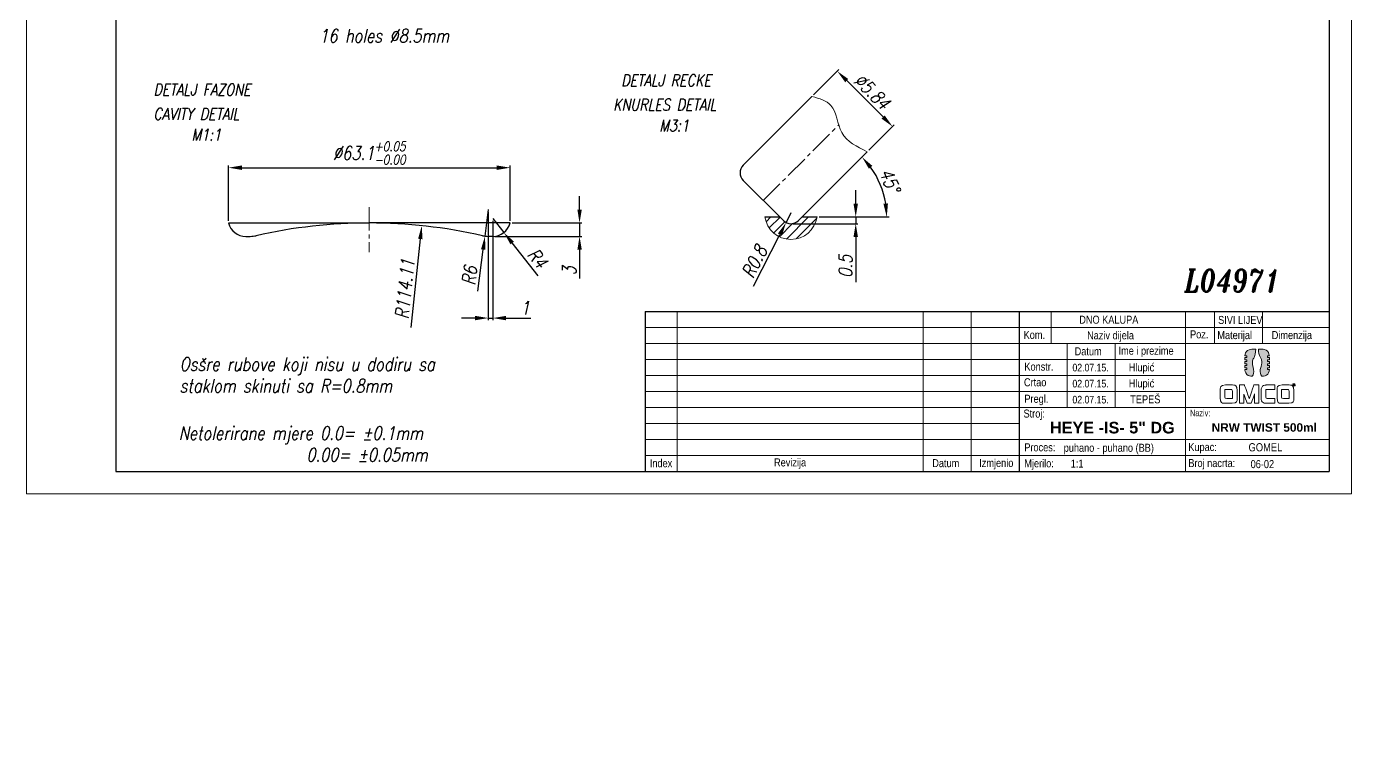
# Model space of a CAD drawing. Extents: x 89 to 512, y -33 to 440.
# Drawn here: x 89 to 386, y -33.4 to 124.7 of the extents above; entities that cross this region are included whole.
import ezdxf

# ---------------------------------------------------------------- set-up
doc = ezdxf.new("R2010")
doc.units = 0
doc.header["$LTSCALE"] = 7
doc.header["$MEASUREMENT"] = 0
doc.linetypes.add('CENTER2', pattern=[1.125, 0.75, -0.125, 0.125, -0.125])
doc.layers.get('0').update_dxf_attribs({"linetype": 'CONTINUOUS', "lineweight": 15})
for name, color, linetype, lineweight in [('1', 1, 'CENTER2', 15), ('3', 3, 'CONTINUOUS', 30), ('8', 252, 'CONTINUOUS', 15), ('ENGLISH', 252, 'CONTINUOUS', 18)]:
    doc.layers.add(name, color=color, linetype=linetype, lineweight=lineweight)
doc.styles.add('ITALICT', font='ITALICT.shx', dxfattribs={"width": 0.8, "height": 3})
doc.styles.get("Standard").update_dxf_attribs({"font": 'isocp.shx', "height": 3})
doc.styles.add('style2', font='swissc.ttf')
doc.dimstyles.get("Standard").update_dxf_attribs({"dimtxt": 3, "dimasz": 3, "dimexe": 0.5, "dimexo": 0.5, "dimgap": 0.8, "dimtad": 1, "dimdsep": 46, "dimtxsty": 'ITALICT', "dimcen": 0.09, "dimazin": 2, "dimtfac": 1, "dimtmove": 0, "dimatfit": 3, "dimfxl": 1, "dimtolj": 1, "dimtzin": 0, "dimarcsym": 0})

# ---------------------------------------------------------------- blocks, each defined once
blk = doc.blocks.new('*D19')
at = {"color": 0, "lineweight": -2, "transparency": 16777216}
for p, q in [((134.3, 81.2), (134.3, 93.58)), ((137.3, 93.08), (194.4, 93.08)), ((197.4, 81.2), (197.4, 93.58))]:
    blk.add_line(p, q, dxfattribs=at)
at = {"color": 0, "transparency": 16777216}
for points in [[(137.3, 93.58), (137.3, 92.58), (134.3, 93.08)], [(194.4, 93.58), (194.4, 92.58), (197.4, 93.08)]]:
    blk.add_solid(points, dxfattribs=at)
at = {"color": 0, "transparency": 16777216, "insert": (165.85, 96.37), "char_height": 3, "attachment_point": 5, "style": 'ITALICT'}
blk.add_mtext('\\A1;%%c63.1{}{\\H0.71x;\\C3;\\S+0.05^ -0.00;}', dxfattribs=at)
blk = doc.blocks.new('*D21')
at = {"color": 0, "lineweight": -2, "transparency": 16777216}
for p, q in [((192.52, 83.2), (192.52, 58.9)), ((193.52, 81.2), (193.52, 58.9)), ((189.52, 59.4), (186.52, 59.4)), ((192.52, 59.4), (193.52, 59.4)), ((196.52, 59.4), (202.04, 59.4))]:
    blk.add_line(p, q, dxfattribs=at)
at = {"color": 0, "transparency": 16777216}
for points in [[(189.52, 59.9), (189.52, 58.9), (192.52, 59.4)], [(196.52, 59.9), (196.52, 58.9), (193.52, 59.4)]]:
    blk.add_solid(points, dxfattribs=at)
at = {"color": 0, "transparency": 16777216, "insert": (200.78, 61.7), "char_height": 3, "attachment_point": 5, "style": 'ITALICT'}
blk.add_mtext('\\A1;1', dxfattribs=at)
blk = doc.blocks.new('*D22')
at = {"color": 0, "lineweight": -2, "transparency": 16777216}
for p, q in [((212.98, 83.7), (212.98, 86.7)), ((197.9, 80.7), (213.48, 80.7)), ((212.98, 80.7), (212.98, 77.7)), ((194.02, 77.7), (213.48, 77.7)), ((212.98, 74.7), (212.98, 68.27))]:
    blk.add_line(p, q, dxfattribs=at)
at = {"color": 0, "transparency": 16777216}
for points in [[(212.48, 83.7), (213.48, 83.7), (212.98, 80.7)], [(212.48, 74.7), (213.48, 74.7), (212.98, 77.7)]]:
    blk.add_solid(points, dxfattribs=at)
at = {"color": 0, "transparency": 16777216, "insert": (210.68, 69.98), "char_height": 3, "attachment_point": 5, "rotation": 90, "style": 'ITALICT'}
blk.add_mtext('\\A1;3', dxfattribs=at)
blk = doc.blocks.new('*D63')
at = {"color": 0, "linetype": 'ByBlock', "lineweight": -2, "transparency": 16777216}
for p, q in [((260.36, 82.94), (259.26, 80.8)), ((251.94, 66.51), (257.89, 78.13))]:
    blk.add_line(p, q, dxfattribs=at)
at = {"color": 0, "transparency": 16777216}
blk.add_solid([(257.45, 78.36), (258.34, 77.9), (259.26, 80.8)], dxfattribs=at)
at = {"color": 0, "transparency": 16777216, "insert": (252.18, 72.04), "char_height": 3, "attachment_point": 5, "rotation": 62.8566, "style": 'ITALICT'}
blk.add_mtext('\\A1;R0.8', dxfattribs=at)
blk = doc.blocks.new('*D64')
at = {"color": 0, "linetype": 'ByBlock', "lineweight": -2, "transparency": 16777216}
blk.add_line((266.7, 82.04), (282.34, 82.04), dxfattribs=at)
blk.add_arc((262.85, 82.04), 18.99, 9.0627, 35.9373, dxfattribs=at)
at = {"color": 0, "transparency": 16777216}
for points in [[(277.84, 92.86), (278.6, 93.5), (276.28, 95.46)], [(282.1, 85.07), (281.1, 84.99), (281.84, 82.04)]]:
    blk.add_solid(points, dxfattribs=at)
at = {"color": 0, "transparency": 16777216, "insert": (282.52, 90.18), "char_height": 3, "attachment_point": 5, "rotation": 292.5, "style": 'ITALICT'}
blk.add_mtext('\\A1;45°', dxfattribs=at)
blk = doc.blocks.new('*D65')
at = {"color": 0, "linetype": 'ByBlock', "lineweight": -2, "transparency": 16777216}
for p, q in [((265.42, 109.39), (271.09, 115.06)), ((272.86, 112.58), (281.01, 104.44)), ((277.81, 97), (283.48, 102.67))]:
    blk.add_line(p, q, dxfattribs=at)
at = {"color": 0, "transparency": 16777216}
for points in [[(273.21, 112.94), (272.51, 112.23), (270.74, 114.7)], [(281.36, 104.79), (280.65, 104.08), (283.13, 102.31)]]:
    blk.add_solid(points, dxfattribs=at)
at = {"color": 0, "transparency": 16777216, "insert": (278.56, 110.14), "char_height": 3, "attachment_point": 5, "rotation": 315, "style": 'ITALICT'}
blk.add_mtext('\\A1;%%c5.84', dxfattribs=at)
blk = doc.blocks.new('*D66')
at = {"color": 0, "lineweight": -2, "transparency": 16777216}
for p, q in [((274.88, 85.04), (274.88, 88.04)), ((260.86, 80.54), (275.38, 80.54)), ((266.7, 82.04), (275.38, 82.04)), ((274.88, 82.04), (274.88, 80.54)), ((274.88, 77.54), (274.88, 67.45))]:
    blk.add_line(p, q, dxfattribs=at)
at = {"color": 0, "transparency": 16777216}
for points in [[(274.38, 85.04), (275.38, 85.04), (274.88, 82.04)], [(274.38, 77.54), (275.38, 77.54), (274.88, 80.54)]]:
    blk.add_solid(points, dxfattribs=at)
at = {"color": 0, "transparency": 16777216, "insert": (272.58, 70.99), "char_height": 3, "attachment_point": 5, "rotation": 90, "style": 'ITALICT'}
blk.add_mtext('\\A1;0.5', dxfattribs=at)
blk = doc.blocks.new('*D71')
at = {"color": 0, "lineweight": -2, "transparency": 16777216}
for p, q in [((193.52, 81.7), (196.01, 78.57)), ((203.72, 68.86), (197.88, 76.22))]:
    blk.add_line(p, q, dxfattribs=at)
at = {"color": 0, "transparency": 16777216}
blk.add_solid([(198.27, 76.53), (197.49, 75.91), (196.01, 78.57)], dxfattribs=at)
at = {"color": 0, "transparency": 16777216, "insert": (203.53, 72.79), "char_height": 3, "attachment_point": 5, "rotation": 308.4509, "style": 'ITALICT'}
blk.add_mtext('\\A1;R4', dxfattribs=at)
blk = doc.blocks.new('*D72')
at = {"color": 0, "lineweight": -2, "transparency": 16777216}
for p, q in [((192.52, 83.7), (191.77, 77.75)), ((190.2, 65.45), (191.39, 74.77))]:
    blk.add_line(p, q, dxfattribs=at)
at = {"color": 0, "transparency": 16777216}
blk.add_solid([(190.89, 74.83), (191.89, 74.71), (191.77, 77.75)], dxfattribs=at)
at = {"color": 0, "transparency": 16777216, "insert": (188.33, 68.91), "char_height": 3, "attachment_point": 5, "rotation": 82.7538, "style": 'ITALICT'}
blk.add_mtext('\\A1;R6', dxfattribs=at)
blk = doc.blocks.new('*D73')
at = {"color": 0, "lineweight": -2, "transparency": 16777216}
blk.add_line((175.24, 57.3), (177.29, 77.11), dxfattribs=at)
at = {"color": 0, "transparency": 16777216}
blk.add_solid([(176.79, 77.16), (177.78, 77.06), (177.6, 80.09)], dxfattribs=at)
at = {"color": 0, "transparency": 16777216, "insert": (173.82, 65.95), "char_height": 3, "attachment_point": 5, "rotation": 84.0906, "style": 'ITALICT'}
blk.add_mtext('\\A1;R114.11', dxfattribs=at)

msp = doc.modelspace()

# ---------------------------------------------------------------- hatches: boundary and pattern name
h = msp.add_hatch(color=142)
h.dxf.hatch_style = 1
edge = h.paths.add_edge_path()
edge.add_spline(control_points=[(363.787, 49.635), (363.787, 50.395), (364.456, 50.599), (364.53, 52.422)], knot_values=[0.952381, 0.952381, 0.952381, 0.952381, 1, 1, 1, 1], degree=3, periodic=0)
edge.add_spline(control_points=[(364.53, 52.422), (364.53, 52.422), (363.758, 52.422), (363.758, 52.422)], knot_values=[0, 0, 0, 0, 0.047619, 0.047619, 0.047619, 0.047619], degree=3, periodic=0)
edge.add_spline(control_points=[(363.758, 52.422), (362.454, 52.422), (362.157, 51.417), (362.089, 50.958), (362.089, 50.958), (362.089, 50.958), (362.2, 50.958), (362.31, 50.958)], knot_values=[0.047619, 0.047619, 0.047619, 0.047619, 0.0952381, 0.0952381, 0.0952381, 0.0952381, 0.1190476, 0.1190476, 0.1190476, 0.1190476], degree=3, periodic=0)
edge.add_spline(control_points=[(362.31, 50.958), (362.421, 50.958), (362.531, 50.958), (362.531, 50.958), (362.531, 50.958), (362.531, 50.958), (362.531, 50.866), (362.531, 50.773)], knot_values=[0.1190476, 0.1190476, 0.1190476, 0.1190476, 0.1428571, 0.1428571, 0.1428571, 0.1428571, 0.1666667, 0.1666667, 0.1666667, 0.1666667], degree=3, periodic=0)
edge.add_spline(control_points=[(362.531, 50.773), (362.531, 50.681), (362.531, 50.588), (362.531, 50.588), (362.531, 50.588), (362.531, 50.588), (362.416, 50.588), (362.3, 50.588)], knot_values=[0.1666667, 0.1666667, 0.1666667, 0.1666667, 0.1904762, 0.1904762, 0.1904762, 0.1904762, 0.2142857, 0.2142857, 0.2142857, 0.2142857], degree=3, periodic=0)
edge.add_spline(control_points=[(362.3, 50.588), (362.185, 50.588), (362.069, 50.588), (362.069, 50.588), (362.069, 50.588), (362.069, 50.588), (362.069, 50.452), (362.069, 50.317)], knot_values=[0.2142857, 0.2142857, 0.2142857, 0.2142857, 0.2380952, 0.2380952, 0.2380952, 0.2380952, 0.2619048, 0.2619048, 0.2619048, 0.2619048], degree=3, periodic=0)
edge.add_spline(control_points=[(362.069, 50.317), (362.069, 50.181), (362.069, 50.045), (362.069, 50.045), (362.069, 50.045), (362.069, 50.045), (362.185, 50.045), (362.3, 50.045)], knot_values=[0.2619048, 0.2619048, 0.2619048, 0.2619048, 0.2857143, 0.2857143, 0.2857143, 0.2857143, 0.3095238, 0.3095238, 0.3095238, 0.3095238], degree=3, periodic=0)
edge.add_spline(control_points=[(362.3, 50.045), (362.416, 50.045), (362.531, 50.045), (362.531, 50.045), (362.531, 50.045), (362.531, 50.045), (362.531, 49.953), (362.531, 49.86)], knot_values=[0.3095238, 0.3095238, 0.3095238, 0.3095238, 0.3333333, 0.3333333, 0.3333333, 0.3333333, 0.3571429, 0.3571429, 0.3571429, 0.3571429], degree=3, periodic=0)
edge.add_spline(control_points=[(362.531, 49.86), (362.531, 49.768), (362.531, 49.675), (362.531, 49.675), (362.531, 49.675), (362.531, 49.675), (362.416, 49.675), (362.3, 49.675)], knot_values=[0.3571429, 0.3571429, 0.3571429, 0.3571429, 0.3809524, 0.3809524, 0.3809524, 0.3809524, 0.4047619, 0.4047619, 0.4047619, 0.4047619], degree=3, periodic=0)
edge.add_spline(control_points=[(362.3, 49.675), (362.185, 49.675), (362.069, 49.675), (362.069, 49.675), (362.069, 49.675), (362.069, 49.675), (362.069, 49.539), (362.069, 49.404)], knot_values=[0.4047619, 0.4047619, 0.4047619, 0.4047619, 0.4285714, 0.4285714, 0.4285714, 0.4285714, 0.452381, 0.452381, 0.452381, 0.452381], degree=3, periodic=0)
edge.add_spline(control_points=[(362.069, 49.404), (362.069, 49.268), (362.069, 49.132), (362.069, 49.132), (362.069, 49.132), (362.069, 49.132), (362.185, 49.132), (362.3, 49.132)], knot_values=[0.452381, 0.452381, 0.452381, 0.452381, 0.4761905, 0.4761905, 0.4761905, 0.4761905, 0.5, 0.5, 0.5, 0.5], degree=3, periodic=0)
edge.add_spline(control_points=[(362.3, 49.132), (362.416, 49.132), (362.531, 49.132), (362.531, 49.132), (362.531, 49.132), (362.531, 49.132), (362.531, 49.039), (362.531, 48.947)], knot_values=[0.5, 0.5, 0.5, 0.5, 0.5238095, 0.5238095, 0.5238095, 0.5238095, 0.547619, 0.547619, 0.547619, 0.547619], degree=3, periodic=0)
edge.add_spline(control_points=[(362.531, 48.947), (362.531, 48.855), (362.531, 48.762), (362.531, 48.762), (362.531, 48.762), (362.531, 48.762), (362.416, 48.762), (362.3, 48.762)], knot_values=[0.547619, 0.547619, 0.547619, 0.547619, 0.5714286, 0.5714286, 0.5714286, 0.5714286, 0.5952381, 0.5952381, 0.5952381, 0.5952381], degree=3, periodic=0)
edge.add_spline(control_points=[(362.3, 48.762), (362.185, 48.762), (362.069, 48.762), (362.069, 48.762), (362.069, 48.762), (362.069, 48.762), (362.069, 48.626), (362.069, 48.49)], knot_values=[0.5952381, 0.5952381, 0.5952381, 0.5952381, 0.6190476, 0.6190476, 0.6190476, 0.6190476, 0.6428571, 0.6428571, 0.6428571, 0.6428571], degree=3, periodic=0)
edge.add_spline(control_points=[(362.069, 48.49), (362.069, 48.355), (362.069, 48.219), (362.069, 48.219), (362.069, 48.219), (362.069, 48.219), (362.185, 48.219), (362.3, 48.219)], knot_values=[0.6428571, 0.6428571, 0.6428571, 0.6428571, 0.6666667, 0.6666667, 0.6666667, 0.6666667, 0.6904762, 0.6904762, 0.6904762, 0.6904762], degree=3, periodic=0)
edge.add_spline(control_points=[(362.3, 48.219), (362.416, 48.219), (362.531, 48.219), (362.531, 48.219), (362.531, 48.219), (362.531, 48.219), (362.531, 48.126), (362.531, 48.034)], knot_values=[0.6904762, 0.6904762, 0.6904762, 0.6904762, 0.7142857, 0.7142857, 0.7142857, 0.7142857, 0.7380952, 0.7380952, 0.7380952, 0.7380952], degree=3, periodic=0)
edge.add_spline(control_points=[(362.531, 48.034), (362.531, 47.942), (362.531, 47.849), (362.531, 47.849), (362.531, 47.849), (362.531, 47.849), (362.086, 47.849), (362.086, 47.849)], knot_values=[0.7380952, 0.7380952, 0.7380952, 0.7380952, 0.7619048, 0.7619048, 0.7619048, 0.7619048, 0.8095238, 0.8095238, 0.8095238, 0.8095238], degree=3, periodic=0)
edge.add_spline(control_points=[(362.086, 47.849), (362.243, 46.457), (363.474, 46.385), (363.655, 46.385)], knot_values=[0.8095238, 0.8095238, 0.8095238, 0.8095238, 0.8571429, 0.8571429, 0.8571429, 0.8571429], degree=3, periodic=0)
edge.add_spline(control_points=[(363.655, 46.385), (363.655, 46.385), (363.792, 46.385), (363.792, 46.385)], knot_values=[0.8571429, 0.8571429, 0.8571429, 0.8571429, 0.9047619, 0.9047619, 0.9047619, 0.9047619], degree=3, periodic=0)
edge.add_spline(control_points=[(363.792, 46.385), (364.438, 47.314), (363.787, 48.667), (363.787, 49.635)], knot_values=[0.9047619, 0.9047619, 0.9047619, 0.9047619, 0.952381, 0.952381, 0.952381, 0.952381], degree=3, periodic=0)
h = msp.add_hatch(color=253)
h.dxf.hatch_style = 1
edge = h.paths.add_edge_path()
edge.add_spline(control_points=[(367.597, 50.958), (367.435, 52.341), (366.211, 52.422), (366.029, 52.422), (366.029, 52.422), (366.029, 52.422), (365.155, 52.422), (365.155, 52.422)], knot_values=[0.6666667, 0.6666667, 0.6666667, 0.6666667, 0.7142857, 0.7142857, 0.7142857, 0.7142857, 0.7619048, 0.7619048, 0.7619048, 0.7619048], degree=3, periodic=0)
edge.add_spline(control_points=[(365.155, 52.422), (365.228, 50.599), (365.898, 50.395), (365.898, 49.635)], knot_values=[0.7619048, 0.7619048, 0.7619048, 0.7619048, 0.8095238, 0.8095238, 0.8095238, 0.8095238], degree=3, periodic=0)
edge.add_spline(control_points=[(365.898, 49.635), (365.898, 48.667), (365.247, 47.314), (365.893, 46.385)], knot_values=[0.8095238, 0.8095238, 0.8095238, 0.8095238, 0.8571429, 0.8571429, 0.8571429, 0.8571429], degree=3, periodic=0)
edge.add_spline(control_points=[(365.893, 46.385), (365.893, 46.385), (365.937, 46.385), (365.937, 46.385)], knot_values=[0.8571429, 0.8571429, 0.8571429, 0.8571429, 0.9047619, 0.9047619, 0.9047619, 0.9047619], degree=3, periodic=0)
edge.add_spline(control_points=[(365.937, 46.385), (367.24, 46.385), (367.531, 47.39), (367.597, 47.849), (367.597, 47.849), (367.597, 47.849), (367.486, 47.849), (367.375, 47.849)], knot_values=[0.9047619, 0.9047619, 0.9047619, 0.9047619, 0.952381, 0.952381, 0.952381, 0.952381, 0.9761905, 0.9761905, 0.9761905, 0.9761905], degree=3, periodic=0)
edge.add_spline(control_points=[(367.375, 47.849), (367.264, 47.849), (367.153, 47.849), (367.153, 47.849), (367.153, 47.849), (367.153, 47.942), (367.153, 48.034)], knot_values=[0.9761905, 0.9761905, 0.9761905, 0.9761905, 1, 1, 1, 1.0238095, 1.0238095, 1.0238095, 1.0238095], degree=3, periodic=0)
edge.add_spline(control_points=[(367.153, 48.034), (367.153, 48.126), (367.153, 48.219), (367.153, 48.219), (367.153, 48.219), (367.153, 48.219), (367.269, 48.219), (367.384, 48.219)], knot_values=[0.0238095, 0.0238095, 0.0238095, 0.0238095, 0.047619, 0.047619, 0.047619, 0.047619, 0.0714286, 0.0714286, 0.0714286, 0.0714286], degree=3, periodic=0)
edge.add_spline(control_points=[(367.384, 48.219), (367.5, 48.219), (367.616, 48.219), (367.616, 48.219), (367.616, 48.219), (367.616, 48.219), (367.616, 48.355), (367.616, 48.49)], knot_values=[0.0714286, 0.0714286, 0.0714286, 0.0714286, 0.0952381, 0.0952381, 0.0952381, 0.0952381, 0.1190476, 0.1190476, 0.1190476, 0.1190476], degree=3, periodic=0)
edge.add_spline(control_points=[(367.616, 48.49), (367.616, 48.626), (367.616, 48.762), (367.616, 48.762), (367.616, 48.762), (367.616, 48.762), (367.5, 48.762), (367.384, 48.762)], knot_values=[0.1190476, 0.1190476, 0.1190476, 0.1190476, 0.1428571, 0.1428571, 0.1428571, 0.1428571, 0.1666667, 0.1666667, 0.1666667, 0.1666667], degree=3, periodic=0)
edge.add_spline(control_points=[(367.384, 48.762), (367.269, 48.762), (367.153, 48.762), (367.153, 48.762), (367.153, 48.762), (367.153, 48.762), (367.153, 48.855), (367.153, 48.947)], knot_values=[0.1666667, 0.1666667, 0.1666667, 0.1666667, 0.1904762, 0.1904762, 0.1904762, 0.1904762, 0.2142857, 0.2142857, 0.2142857, 0.2142857], degree=3, periodic=0)
edge.add_spline(control_points=[(367.153, 48.947), (367.153, 49.039), (367.153, 49.132), (367.153, 49.132), (367.153, 49.132), (367.153, 49.132), (367.269, 49.132), (367.384, 49.132)], knot_values=[0.2142857, 0.2142857, 0.2142857, 0.2142857, 0.2380952, 0.2380952, 0.2380952, 0.2380952, 0.2619048, 0.2619048, 0.2619048, 0.2619048], degree=3, periodic=0)
edge.add_spline(control_points=[(367.384, 49.132), (367.5, 49.132), (367.616, 49.132), (367.616, 49.132), (367.616, 49.132), (367.616, 49.132), (367.616, 49.268), (367.616, 49.404)], knot_values=[0.2619048, 0.2619048, 0.2619048, 0.2619048, 0.2857143, 0.2857143, 0.2857143, 0.2857143, 0.3095238, 0.3095238, 0.3095238, 0.3095238], degree=3, periodic=0)
edge.add_spline(control_points=[(367.616, 49.404), (367.616, 49.539), (367.616, 49.675), (367.616, 49.675), (367.616, 49.675), (367.616, 49.675), (367.5, 49.675), (367.384, 49.675)], knot_values=[0.3095238, 0.3095238, 0.3095238, 0.3095238, 0.3333333, 0.3333333, 0.3333333, 0.3333333, 0.3571429, 0.3571429, 0.3571429, 0.3571429], degree=3, periodic=0)
edge.add_spline(control_points=[(367.384, 49.675), (367.269, 49.675), (367.153, 49.675), (367.153, 49.675), (367.153, 49.675), (367.153, 49.675), (367.153, 49.768), (367.153, 49.86)], knot_values=[0.3571429, 0.3571429, 0.3571429, 0.3571429, 0.3809524, 0.3809524, 0.3809524, 0.3809524, 0.4047619, 0.4047619, 0.4047619, 0.4047619], degree=3, periodic=0)
edge.add_spline(control_points=[(367.153, 49.86), (367.153, 49.953), (367.153, 50.045), (367.153, 50.045), (367.153, 50.045), (367.153, 50.045), (367.269, 50.045), (367.384, 50.045)], knot_values=[0.4047619, 0.4047619, 0.4047619, 0.4047619, 0.4285714, 0.4285714, 0.4285714, 0.4285714, 0.452381, 0.452381, 0.452381, 0.452381], degree=3, periodic=0)
edge.add_spline(control_points=[(367.384, 50.045), (367.5, 50.045), (367.616, 50.045), (367.616, 50.045), (367.616, 50.045), (367.616, 50.045), (367.616, 50.181), (367.616, 50.317)], knot_values=[0.452381, 0.452381, 0.452381, 0.452381, 0.4761905, 0.4761905, 0.4761905, 0.4761905, 0.5, 0.5, 0.5, 0.5], degree=3, periodic=0)
edge.add_spline(control_points=[(367.616, 50.317), (367.616, 50.452), (367.616, 50.588), (367.616, 50.588), (367.616, 50.588), (367.616, 50.588), (367.5, 50.588), (367.384, 50.588)], knot_values=[0.5, 0.5, 0.5, 0.5, 0.5238095, 0.5238095, 0.5238095, 0.5238095, 0.547619, 0.547619, 0.547619, 0.547619], degree=3, periodic=0)
edge.add_spline(control_points=[(367.384, 50.588), (367.269, 50.588), (367.153, 50.588), (367.153, 50.588), (367.153, 50.588), (367.153, 50.588), (367.153, 50.681), (367.153, 50.773)], knot_values=[0.547619, 0.547619, 0.547619, 0.547619, 0.5714286, 0.5714286, 0.5714286, 0.5714286, 0.5952381, 0.5952381, 0.5952381, 0.5952381], degree=3, periodic=0)
edge.add_spline(control_points=[(367.153, 50.773), (367.153, 50.866), (367.153, 50.958), (367.153, 50.958), (367.153, 50.958), (367.153, 50.958), (367.597, 50.958), (367.597, 50.958)], knot_values=[0.5952381, 0.5952381, 0.5952381, 0.5952381, 0.6190476, 0.6190476, 0.6190476, 0.6190476, 0.6666667, 0.6666667, 0.6666667, 0.6666667], degree=3, periodic=0)
at = {"layer": '8'}
h = msp.add_hatch(dxfattribs=at)
h.set_pattern_fill('ANSI31', color=256, scale=12)
h.set_pattern_definition([(45, (-260.9027, -33.7674), (-1.06066, 1.06066), [])])
h.paths.add_polyline_path([(258.659, 81.24), (257.862, 82.037), (254.51, 82.037, 0.85782), (266.201, 82.037), (262.85, 82.037), (262.053, 81.24, -0.4142136)])

# ---------------------------------------------------------------- linework, layer by layer
for p, q in [((89.007, 440.033), (89.007, 20.033)), ((386.007, 440.033), (386.007, 20.033)), ((234.858, 60.909), (234.858, 25.033)), ((289.994, 60.909), (289.994, 25.033)), ((300.757, 60.909), (300.757, 25.033)), ((318.696, 60.909), (318.696, 53.734)), ((348.832, 60.909), (348.832, 25.033)), ((355.29, 60.909), (355.29, 53.734)), ((366.053, 60.909), (366.053, 53.734)), ((227.683, 57.322), (381.007, 57.322)), ((381.007, 53.734), (227.683, 53.734)), ((322.283, 53.734), (322.283, 39.384)), ((333.046, 53.734), (333.046, 39.384)), ((227.683, 50.147), (348.832, 50.147)), ((227.683, 46.559), (348.832, 46.559)), ((227.683, 42.971), (348.832, 42.971)), ((227.683, 39.384), (381.007, 39.384)), ((311.52, 35.796), (227.683, 35.796)), ((227.683, 32.208), (381.007, 32.208)), ((227.683, 28.621), (381.007, 28.621)), ((89.007, 20.033), (386.007, 20.033))]:
    msp.add_line(p, q)
msp.add_arc((260.356, 82.937), 5.914, 188.75269, 351.24731)
msp.add_spline([(265.071, 109.036), (269.333, 107.022), (271.752, 100.957), (277.46, 96.647)], degree=3)
at = {"color": 142}
msp.add_open_spline([(364.53, 52.422), (364.53, 52.422), (363.758, 52.422), (363.758, 52.422), (363.758, 52.422), (362.454, 52.422), (362.157, 51.417), (362.089, 50.958), (362.089, 50.958), (362.089, 50.958), (362.531, 50.958), (362.531, 50.958), (362.531, 50.958), (362.531, 50.958), (362.531, 50.588), (362.531, 50.588), (362.531, 50.588), (362.531, 50.588), (362.069, 50.588), (362.069, 50.588), (362.069, 50.588), (362.069, 50.588), (362.069, 50.045), (362.069, 50.045), (362.069, 50.045), (362.069, 50.045), (362.531, 50.045), (362.531, 50.045), (362.531, 50.045), (362.531, 50.045), (362.531, 49.675), (362.531, 49.675), (362.531, 49.675), (362.531, 49.675), (362.069, 49.675), (362.069, 49.675), (362.069, 49.675), (362.069, 49.675), (362.069, 49.132), (362.069, 49.132), (362.069, 49.132), (362.069, 49.132), (362.531, 49.132), (362.531, 49.132), (362.531, 49.132), (362.531, 49.132), (362.531, 48.762), (362.531, 48.762), (362.531, 48.762), (362.531, 48.762), (362.069, 48.762), (362.069, 48.762), (362.069, 48.762), (362.069, 48.762), (362.069, 48.219), (362.069, 48.219), (362.069, 48.219), (362.069, 48.219), (362.531, 48.219), (362.531, 48.219), (362.531, 48.219), (362.531, 48.219), (362.531, 47.849), (362.531, 47.849), (362.531, 47.849), (362.531, 47.849), (362.086, 47.849), (362.086, 47.849), (362.086, 47.849), (362.243, 46.457), (363.474, 46.385), (363.655, 46.385), (363.655, 46.385), (363.655, 46.385), (363.792, 46.385), (363.792, 46.385), (363.792, 46.385), (364.438, 47.314), (363.787, 48.667), (363.787, 49.635), (363.787, 49.635), (363.787, 50.395), (364.456, 50.599), (364.53, 52.422)], degree=3, knots=[0, 0, 0, 0, 0.047619, 0.047619, 0.047619, 0.0714286, 0.0952381, 0.0952381, 0.0952381, 0.1190476, 0.1428571, 0.1428571, 0.1428571, 0.1666667, 0.1904762, 0.1904762, 0.1904762, 0.2142857, 0.2380952, 0.2380952, 0.2380952, 0.2619048, 0.2857143, 0.2857143, 0.2857143, 0.3095238, 0.3333333, 0.3333333, 0.3333333, 0.3571429, 0.3809524, 0.3809524, 0.3809524, 0.4047619, 0.4285714, 0.4285714, 0.4285714, 0.452381, 0.4761905, 0.4761905, 0.4761905, 0.5, 0.5238095, 0.5238095, 0.5238095, 0.547619, 0.5714286, 0.5714286, 0.5714286, 0.5952381, 0.6190476, 0.6190476, 0.6190476, 0.6428571, 0.6666667, 0.6666667, 0.6666667, 0.6904762, 0.7142857, 0.7142857, 0.7142857, 0.7380952, 0.7619048, 0.7619048, 0.7619048, 0.7857143, 0.8095238, 0.8095238, 0.8095238, 0.8333333, 0.8571429, 0.8571429, 0.8571429, 0.8809524, 0.9047619, 0.9047619, 0.9047619, 0.9285714, 0.952381, 0.952381, 0.952381, 0.9761905, 1, 1, 1, 1], dxfattribs=at)
at = {"color": 253}
msp.add_open_spline([(367.153, 47.849), (367.153, 47.849), (367.153, 48.219), (367.153, 48.219), (367.153, 48.219), (367.153, 48.219), (367.616, 48.219), (367.616, 48.219), (367.616, 48.219), (367.616, 48.219), (367.616, 48.762), (367.616, 48.762), (367.616, 48.762), (367.616, 48.762), (367.153, 48.762), (367.153, 48.762), (367.153, 48.762), (367.153, 48.762), (367.153, 49.132), (367.153, 49.132), (367.153, 49.132), (367.153, 49.132), (367.616, 49.132), (367.616, 49.132), (367.616, 49.132), (367.616, 49.132), (367.616, 49.675), (367.616, 49.675), (367.616, 49.675), (367.616, 49.675), (367.153, 49.675), (367.153, 49.675), (367.153, 49.675), (367.153, 49.675), (367.153, 50.045), (367.153, 50.045), (367.153, 50.045), (367.153, 50.045), (367.616, 50.045), (367.616, 50.045), (367.616, 50.045), (367.616, 50.045), (367.616, 50.588), (367.616, 50.588), (367.616, 50.588), (367.616, 50.588), (367.153, 50.588), (367.153, 50.588), (367.153, 50.588), (367.153, 50.588), (367.153, 50.958), (367.153, 50.958), (367.153, 50.958), (367.153, 50.958), (367.597, 50.958), (367.597, 50.958), (367.597, 50.958), (367.435, 52.341), (366.211, 52.422), (366.029, 52.422), (366.029, 52.422), (366.029, 52.422), (365.155, 52.422), (365.155, 52.422), (365.155, 52.422), (365.228, 50.599), (365.898, 50.395), (365.898, 49.635), (365.898, 49.635), (365.898, 48.667), (365.247, 47.314), (365.893, 46.385), (365.893, 46.385), (365.893, 46.385), (365.937, 46.385), (365.937, 46.385), (365.937, 46.385), (367.24, 46.385), (367.531, 47.39), (367.597, 47.849), (367.597, 47.849), (367.597, 47.849), (367.153, 47.849), (367.153, 47.849)], degree=3, knots=[0, 0, 0, 0, 0.047619, 0.047619, 0.047619, 0.0714286, 0.0952381, 0.0952381, 0.0952381, 0.1190476, 0.1428571, 0.1428571, 0.1428571, 0.1666667, 0.1904762, 0.1904762, 0.1904762, 0.2142857, 0.2380952, 0.2380952, 0.2380952, 0.2619048, 0.2857143, 0.2857143, 0.2857143, 0.3095238, 0.3333333, 0.3333333, 0.3333333, 0.3571429, 0.3809524, 0.3809524, 0.3809524, 0.4047619, 0.4285714, 0.4285714, 0.4285714, 0.452381, 0.4761905, 0.4761905, 0.4761905, 0.5, 0.5238095, 0.5238095, 0.5238095, 0.547619, 0.5714286, 0.5714286, 0.5714286, 0.5952381, 0.6190476, 0.6190476, 0.6190476, 0.6428571, 0.6666667, 0.6666667, 0.6666667, 0.6904762, 0.7142857, 0.7142857, 0.7142857, 0.7380952, 0.7619048, 0.7619048, 0.7619048, 0.7857143, 0.8095238, 0.8095238, 0.8095238, 0.8333333, 0.8571429, 0.8571429, 0.8571429, 0.8809524, 0.9047619, 0.9047619, 0.9047619, 0.9285714, 0.952381, 0.952381, 0.952381, 0.9761905, 1, 1, 1, 1], dxfattribs=at)
for points, knots in [([(373.101, 44.154), (372.948, 44.154), (372.824, 44.279), (372.824, 44.432), (372.824, 44.432), (372.824, 44.585), (372.948, 44.709), (373.101, 44.709), (373.101, 44.709), (373.254, 44.709), (373.379, 44.585), (373.379, 44.432), (373.379, 44.432), (373.379, 44.279), (373.254, 44.154), (373.101, 44.154)], [0, 0, 0, 0, 0.25, 0.25, 0.25, 0.375, 0.5, 0.5, 0.5, 0.625, 0.75, 0.75, 0.75, 0.875, 1, 1, 1, 1]), ([(373.101, 44.648), (372.983, 44.648), (372.885, 44.55), (372.885, 44.432), (372.885, 44.432), (372.885, 44.313), (372.983, 44.216), (373.101, 44.216), (373.101, 44.216), (373.22, 44.216), (373.317, 44.313), (373.317, 44.432), (373.317, 44.432), (373.317, 44.55), (373.22, 44.648), (373.101, 44.648)], [0, 0, 0, 0, 0.25, 0.25, 0.25, 0.375, 0.5, 0.5, 0.5, 0.625, 0.75, 0.75, 0.75, 0.875, 1, 1, 1, 1]), ([(373.164, 44.384), (373.164, 44.384), (373.222, 44.296), (373.222, 44.296), (373.222, 44.296), (373.222, 44.296), (373.145, 44.296), (373.145, 44.296), (373.145, 44.296), (373.145, 44.296), (373.097, 44.374), (373.097, 44.374), (373.097, 44.374), (373.097, 44.374), (373.067, 44.374), (373.067, 44.374), (373.067, 44.374), (373.067, 44.374), (373.067, 44.296), (373.067, 44.296), (373.067, 44.296), (373.067, 44.296), (372.998, 44.296), (372.998, 44.296), (372.998, 44.296), (372.998, 44.296), (372.998, 44.577), (372.998, 44.577), (372.998, 44.577), (372.998, 44.577), (373.12, 44.577), (373.12, 44.577), (373.12, 44.577), (373.143, 44.577), (373.227, 44.577), (373.227, 44.476), (373.227, 44.476), (373.227, 44.422), (373.195, 44.396), (373.164, 44.384)], [0, 0, 0, 0, 0.1, 0.1, 0.1, 0.15, 0.2, 0.2, 0.2, 0.25, 0.3, 0.3, 0.3, 0.35, 0.4, 0.4, 0.4, 0.45, 0.5, 0.5, 0.5, 0.55, 0.6, 0.6, 0.6, 0.65, 0.7, 0.7, 0.7, 0.75, 0.8, 0.8, 0.8, 0.85, 0.9, 0.9, 0.9, 0.95, 1, 1, 1, 1]), ([(359.234, 40.305), (359.234, 40.305), (357.68, 40.305), (357.68, 40.305), (357.68, 40.305), (357.548, 40.305), (356.6, 40.36), (356.6, 41.51), (356.6, 41.51), (356.6, 41.51), (356.6, 43.266), (356.6, 43.266), (356.6, 43.266), (356.6, 43.266), (356.6, 44.415), (357.749, 44.415), (357.749, 44.415), (357.749, 44.415), (359.296, 44.415), (359.296, 44.415), (359.296, 44.415), (359.429, 44.415), (360.376, 44.353), (360.376, 43.203), (360.376, 43.203), (360.376, 43.203), (360.376, 41.454), (360.376, 41.454), (360.376, 41.454), (360.376, 41.454), (360.383, 40.305), (359.234, 40.305)], [0, 0, 0, 0, 0.125, 0.125, 0.125, 0.1875, 0.25, 0.25, 0.25, 0.3125, 0.375, 0.375, 0.375, 0.4375, 0.5, 0.5, 0.5, 0.5625, 0.625, 0.625, 0.625, 0.6875, 0.75, 0.75, 0.75, 0.8125, 0.875, 0.875, 0.875, 0.9375, 1, 1, 1, 1]), ([(359.331, 42.966), (359.331, 42.966), (359.331, 43.44), (358.927, 43.44), (358.927, 43.44), (358.927, 43.44), (357.777, 43.44), (357.777, 43.44), (357.777, 43.44), (357.777, 43.44), (357.645, 43.433), (357.645, 43.3), (357.645, 43.3), (357.645, 43.3), (357.645, 41.816), (357.645, 41.816), (357.645, 41.816), (357.645, 41.816), (357.645, 41.35), (358.049, 41.35), (358.049, 41.35), (358.049, 41.35), (359.199, 41.35), (359.199, 41.35), (359.199, 41.35), (359.199, 41.35), (359.331, 41.35), (359.331, 41.482), (359.331, 41.482), (359.331, 41.482), (359.331, 42.966), (359.331, 42.966)], [0, 0, 0, 0, 0.125, 0.125, 0.125, 0.1875, 0.25, 0.25, 0.25, 0.3125, 0.375, 0.375, 0.375, 0.4375, 0.5, 0.5, 0.5, 0.5625, 0.625, 0.625, 0.625, 0.6875, 0.75, 0.75, 0.75, 0.8125, 0.875, 0.875, 0.875, 0.9375, 1, 1, 1, 1]), ([(364.292, 40.305), (364.292, 40.305), (364.292, 42.457), (364.292, 42.457), (364.292, 42.457), (364.292, 42.457), (363.539, 40.305), (363.539, 40.305), (363.539, 40.305), (363.539, 40.305), (362.634, 40.305), (362.634, 40.305), (362.634, 40.305), (362.634, 40.305), (361.867, 42.36), (361.867, 42.36), (361.867, 42.36), (361.867, 42.36), (361.867, 40.305), (361.867, 40.305), (361.867, 40.305), (361.867, 40.305), (360.899, 40.305), (360.899, 40.305), (360.899, 40.305), (360.899, 40.305), (360.899, 44.415), (360.899, 44.415), (360.899, 44.415), (360.899, 44.415), (362.02, 44.415), (362.02, 44.415), (362.02, 44.415), (362.02, 44.415), (363.1, 41.384), (363.1, 41.384), (363.1, 41.384), (363.1, 41.384), (364.132, 44.415), (364.132, 44.415), (364.132, 44.415), (364.132, 44.415), (365.233, 44.415), (365.233, 44.415), (365.233, 44.415), (365.233, 44.415), (365.233, 40.305), (365.233, 40.305), (365.233, 40.305), (365.233, 40.305), (364.292, 40.305), (364.292, 40.305)], [0, 0, 0, 0, 0.0769231, 0.0769231, 0.0769231, 0.1153846, 0.1538462, 0.1538462, 0.1538462, 0.1923077, 0.2307692, 0.2307692, 0.2307692, 0.2692308, 0.3076923, 0.3076923, 0.3076923, 0.3461538, 0.3846154, 0.3846154, 0.3846154, 0.4230769, 0.4615385, 0.4615385, 0.4615385, 0.5, 0.5384615, 0.5384615, 0.5384615, 0.5769231, 0.6153846, 0.6153846, 0.6153846, 0.6538462, 0.6923077, 0.6923077, 0.6923077, 0.7307692, 0.7692308, 0.7692308, 0.7692308, 0.8076923, 0.8461538, 0.8461538, 0.8461538, 0.8846154, 0.9230769, 0.9230769, 0.9230769, 0.9615385, 1, 1, 1, 1]), ([(368.856, 41.35), (368.856, 41.35), (367.204, 41.35), (367.204, 41.35), (367.204, 41.35), (366.8, 41.35), (366.8, 41.816), (366.8, 41.816), (366.8, 41.816), (366.8, 41.816), (366.8, 43.3), (366.8, 43.3), (366.8, 43.3), (366.8, 43.433), (366.933, 43.44), (366.933, 43.44), (366.933, 43.44), (366.933, 43.44), (368.856, 43.44), (368.856, 43.44), (368.856, 43.44), (368.856, 43.44), (368.856, 44.415), (368.856, 44.415), (368.856, 44.415), (368.856, 44.415), (366.905, 44.415), (366.905, 44.415), (366.905, 44.415), (365.755, 44.415), (365.755, 43.266), (365.755, 43.266), (365.755, 43.266), (365.755, 43.266), (365.755, 41.51), (365.755, 41.51), (365.755, 41.51), (365.755, 40.36), (366.703, 40.305), (366.835, 40.305), (366.835, 40.305), (366.835, 40.305), (368.856, 40.305), (368.856, 40.305), (368.856, 40.305), (368.856, 40.305), (368.856, 41.35), (368.856, 41.35)], [0, 0, 0, 0, 0.0833333, 0.0833333, 0.0833333, 0.125, 0.1666667, 0.1666667, 0.1666667, 0.2083333, 0.25, 0.25, 0.25, 0.2916667, 0.3333333, 0.3333333, 0.3333333, 0.375, 0.4166667, 0.4166667, 0.4166667, 0.4583333, 0.5, 0.5, 0.5, 0.5416667, 0.5833333, 0.5833333, 0.5833333, 0.625, 0.6666667, 0.6666667, 0.6666667, 0.7083333, 0.75, 0.75, 0.75, 0.7916667, 0.8333333, 0.8333333, 0.8333333, 0.875, 0.9166667, 0.9166667, 0.9166667, 0.9583333, 1, 1, 1, 1]), ([(371.942, 40.305), (371.942, 40.305), (370.388, 40.305), (370.388, 40.305), (370.388, 40.305), (370.256, 40.305), (369.309, 40.36), (369.309, 41.51), (369.309, 41.51), (369.309, 41.51), (369.309, 43.266), (369.309, 43.266), (369.309, 43.266), (369.309, 43.266), (369.309, 44.415), (370.458, 44.415), (370.458, 44.415), (370.458, 44.415), (372.005, 44.415), (372.005, 44.415), (372.005, 44.415), (372.137, 44.415), (373.085, 44.353), (373.085, 43.203), (373.085, 43.203), (373.085, 43.203), (373.085, 41.454), (373.085, 41.454), (373.085, 41.454), (373.085, 41.454), (373.092, 40.305), (371.942, 40.305)], [0, 0, 0, 0, 0.125, 0.125, 0.125, 0.1875, 0.25, 0.25, 0.25, 0.3125, 0.375, 0.375, 0.375, 0.4375, 0.5, 0.5, 0.5, 0.5625, 0.625, 0.625, 0.625, 0.6875, 0.75, 0.75, 0.75, 0.8125, 0.875, 0.875, 0.875, 0.9375, 1, 1, 1, 1]), ([(372.04, 42.966), (372.04, 42.966), (372.04, 43.44), (371.635, 43.44), (371.635, 43.44), (371.635, 43.44), (370.486, 43.44), (370.486, 43.44), (370.486, 43.44), (370.486, 43.44), (370.353, 43.433), (370.353, 43.3), (370.353, 43.3), (370.353, 43.3), (370.353, 41.816), (370.353, 41.816), (370.353, 41.816), (370.353, 41.816), (370.353, 41.35), (370.758, 41.35), (370.758, 41.35), (370.758, 41.35), (371.907, 41.35), (371.907, 41.35), (371.907, 41.35), (371.907, 41.35), (372.04, 41.35), (372.04, 41.482), (372.04, 41.482), (372.04, 41.482), (372.04, 42.966), (372.04, 42.966)], [0, 0, 0, 0, 0.125, 0.125, 0.125, 0.1875, 0.25, 0.25, 0.25, 0.3125, 0.375, 0.375, 0.375, 0.4375, 0.5, 0.5, 0.5, 0.5625, 0.625, 0.625, 0.625, 0.6875, 0.75, 0.75, 0.75, 0.8125, 0.875, 0.875, 0.875, 0.9375, 1, 1, 1, 1]), ([(373.103, 44.518), (373.103, 44.518), (373.067, 44.518), (373.067, 44.518), (373.067, 44.518), (373.067, 44.518), (373.067, 44.43), (373.067, 44.43), (373.067, 44.43), (373.067, 44.43), (373.103, 44.43), (373.103, 44.43), (373.103, 44.43), (373.139, 44.43), (373.155, 44.443), (373.155, 44.476), (373.155, 44.476), (373.155, 44.508), (373.139, 44.518), (373.103, 44.518)], [0, 0, 0, 0, 0.2, 0.2, 0.2, 0.3, 0.4, 0.4, 0.4, 0.5, 0.6, 0.6, 0.6, 0.7, 0.8, 0.8, 0.8, 0.9, 1, 1, 1, 1])]:
    msp.add_open_spline(points, degree=3, knots=knots)
at = {"layer": '1'}
for p, q in [((254.161, 85.737), (271.08, 102.656)), ((165.848, 84.255), (165.848, 74.142))]:
    msp.add_line(p, q, dxfattribs=at)
at = {"layer": '3'}
for p, q in [((109.007, 435.033), (109.007, 25.033)), ((381.007, 435.033), (381.007, 25.033)), ((249.664, 93.629), (265.071, 109.036)), ((262.053, 81.24), (277.46, 96.647)), ((258.659, 81.24), (249.664, 90.235)), ((134.298, 80.699), (165.848, 80.699)), ((197.398, 80.699), (165.848, 80.699)), ((254.51, 82.037), (257.862, 82.037)), ((262.85, 82.037), (266.201, 82.037)), ((138.171, 77.699), (139.171, 77.699)), ((193.525, 77.699), (192.525, 77.699)), ((227.683, 60.909), (381.007, 60.909)), ((227.683, 60.909), (227.683, 25.033)), ((311.52, 60.909), (311.52, 25.033)), ((381.007, 60.909), (381.007, 25.033)), ((381.007, 60.909), (381.007, 25.033)), ((381.007, 60.383), (381.007, 25.033)), ((109.007, 25.033), (381.007, 25.033)), ((227.683, 25.033), (381.007, 25.033)), ((227.683, 25.033), (381.007, 25.033)), ((229.933, 25.033), (381.007, 25.033))]:
    msp.add_line(p, q, dxfattribs=at)
for centre, radius, start, end in [((251.361, 91.932), 2.4, 135, 225), ((138.171, 81.699), 4, 194.47751, 270), ((165.848, -33.412), 114.111, 77.16737, 102.83263), ((193.525, 81.699), 4, 270, 345.52249), ((260.356, 82.937), 2.4, 225, 315), ((139.171, 83.699), 6, 270, 282.83263), ((192.525, 83.699), 6, 257.16737, 270)]:
    msp.add_arc(centre, radius, start, end, dxfattribs=at)

# ---------------------------------------------------------------- texts
at = {"style": 'ITALICT', "width": 0.8}
for s, height, p in [('DETALJ RECKE', 2.625, (222.309, 111.324)), ('DETALJ FAZONE', 2.625, (117.457, 109.263)), ('M1:1', 2.625, (125.99, 99.147)), ('M3:1', 2.625, (230.842, 101.207)), ('L04971', 5, (348.606, 65.289)), ('Osšre rubove koji nisu u dodiru sa', 3, (123.334, 47.585)), ('staklom skinuti sa R=0.8mm', 3, (123.334, 42.727)), ('Netolerirane mjere 0.0= %%p0.1mm', 3, (123.133, 32.125)), ('                0.00= %%p0.05mm', 3, (123.133, 27.267))]:
    msp.add_text(s, height=height, dxfattribs=at).set_placement(p)
at = {"style": 'style2'}
for s, height, p in [('DNO KALUPA', 1.7938, (324.985, 58.137)), ('SIVI LIJEV', 1.7938, (356.112, 58.083)), ('Kom.', 1.7938, (312.514, 54.742)), ('Naziv dijela', 1.79382, (326.741, 54.634)), ('Poz.', 1.7938, (349.821, 54.847)), ('Materijal', 1.7938, (355.939, 54.687)), ('Dimenzija', 1.7938, (368.129, 54.691)), ('Datum', 1.7938, (323.951, 51.058)), ('Ime i prezime', 1.79382, (333.798, 51.193)), ('Konstr.', 1.7938, (312.687, 47.624)), ('02.07.15.', 1.7, (323.456, 47.459)), ('Hlupić', 1.7938, (336.084, 47.459)), ('Crtao', 1.7938, (312.592, 44.121)), ('02.07.15.', 1.7, (323.456, 43.871)), ('Hlupić', 1.7938, (336.084, 43.871)), ('Pregl.', 1.7938, (312.687, 40.426)), ('02.07.15.', 1.7, (323.456, 40.284)), ('TEPEŠ', 1.7938, (336.42, 40.302)), ('Stroj:', 1.7938, (312.492, 37.119)), ('Naziv:', 1.4351, (349.803, 37.426)), ('Proces:', 1.7938, (312.666, 29.557)), ('puhano - puhano (BB)', 1.79382, (321.495, 29.454)), ('Kupac:', 1.7938, (349.423, 29.618)), ('GOMEL', 1.8268, (362.93, 29.546)), ('Index', 1.7938, (228.725, 26)), ('Revizija', 1.7938, (256.572, 26.177)), ('Datum', 1.7938, (292.035, 26.013)), ('Izmjenio', 1.7938, (302.563, 26.054)), ('Mjerilo:', 1.7938, (312.666, 25.969)), ('1:1', 1.7938, (323.087, 25.914)), ('Broj nacrta:', 1.79382, (349.432, 26.028)), ('06-02', 1.7938, (363.4, 25.801))]:
    msp.add_text(s, height=height, dxfattribs=at).set_placement(p)
at = {"attachment_point": 1}
for s, insert, char_height, width in [('{\\fArial|b1|i0|c238|p34;HEYE -IS- 5" DG}', (318.426, 36.162), 2.6, 34.9557), ('{\\fArial|b1|i0|c238|p34;NRW TWIST 500ml}', (354.653, 35.847), 1.9, 34.36193)]:
    msp.add_mtext(s, dxfattribs=dict(at, insert=insert, char_height=char_height, width=width))
at = {"layer": 'ENGLISH', "style": 'ITALICT', "width": 0.8}
for s, height, p in [('16 holes %%C8.5mm', 3, (154.621, 121.101)), ('KNURLES DETAIL', 2.625, (220.489, 105.869)), ('CAVITY DETAIL', 2.625, (117.457, 103.808))]:
    msp.add_text(s, height=height, dxfattribs=at).set_placement(p)

# ---------------------------------------------------------------- dimensions: what is measured, and where the dimension line sits
dim = msp.add_aligned_dim(p1=(265.071, 109.036), p2=(277.46, 96.647), distance=8.015, dimstyle='Standard', override={"dimlfac": 0.333333, "dimpost": '%%c<>', "dimarcsym": 1})
dim.commit()
dim.dimension.update_dxf_attribs({"geometry": '*D65', "text_midpoint": (278.559, 110.135)})
dim = msp.add_linear_dim(base=(197.398, 93.082), p1=(134.298, 80.699), p2=(197.398, 80.699), text='<>{}{\\H0.71x;\\C3;\\S+0.05^ -0.00;}', dimstyle='Standard', override={"dimpost": '%%c<>', "dimtp": 0.05, "dimtm": 0, "dimtdec": 2, "dimtzin": 0})
dim.commit()
dim.dimension.update_dxf_attribs({"geometry": '*D19', "text_midpoint": (165.848, 96.367)})
dim = msp.add_angular_dim_2l(base=(281.189, 86.951), line1=((262.053, 81.24), (277.46, 96.647)), line2=((262.85, 82.037), (266.201, 82.037)), dimstyle='Standard', override={"dimarcsym": 1})
dim.commit()
dim.dimension.update_dxf_attribs({"geometry": '*D64', "text_midpoint": (282.516, 90.183)})
dim = msp.add_linear_dim(base=(212.976, 77.699), p1=(197.398, 80.699), p2=(193.525, 77.699), angle=90, dimstyle='Standard')
dim.commit()
dim.dimension.update_dxf_attribs({"geometry": '*D22', "text_midpoint": (210.676, 69.984)})
dim = msp.add_linear_dim(base=(274.883, 80.537), p1=(266.201, 82.037), p2=(260.356, 80.537), angle=90, dimstyle='Standard', override={"dimlfac": 0.333333})
dim.commit()
dim.dimension.update_dxf_attribs({"geometry": '*D66', "text_midpoint": (272.583, 70.994)})
for center, mpoint, picture, middle in [((192.525, 83.699), (191.768, 77.747), '*D72', (190.608, 68.62)), ((193.525, 81.699), (196.012, 78.566), '*D71', (201.733, 71.361))]:
    dim = msp.add_radius_dim(center=center, mpoint=mpoint, dimstyle='Standard')
    dim.commit()
    dim.dimension.update_dxf_attribs({"geometry": picture, "text_midpoint": middle})
dim = msp.add_linear_dim(base=(193.525, 59.401), p1=(192.525, 83.699), p2=(193.525, 81.699), dimstyle='Standard')
dim.commit()
dim.dimension.update_dxf_attribs({"geometry": '*D21', "text_midpoint": (200.782, 61.701)})
dim = msp.add_radius_dim(center=(260.356, 82.937), mpoint=(259.261, 80.802), dimstyle='Standard', override={"dimlfac": 0.333333, "dimarcsym": 1})
dim.commit()
dim.dimension.update_dxf_attribs({"geometry": '*D63', "text_midpoint": (252.183, 72.037)})
dim = msp.add_radius_dim(center=(165.848, -33.412), mpoint=(177.596, 80.092), dimstyle='Standard')
dim.commit()
dim.dimension.update_dxf_attribs({"geometry": '*D73', "text_midpoint": (176.108, 65.712), "dimtype": 164})

doc.saveas('drawing.dxf')
